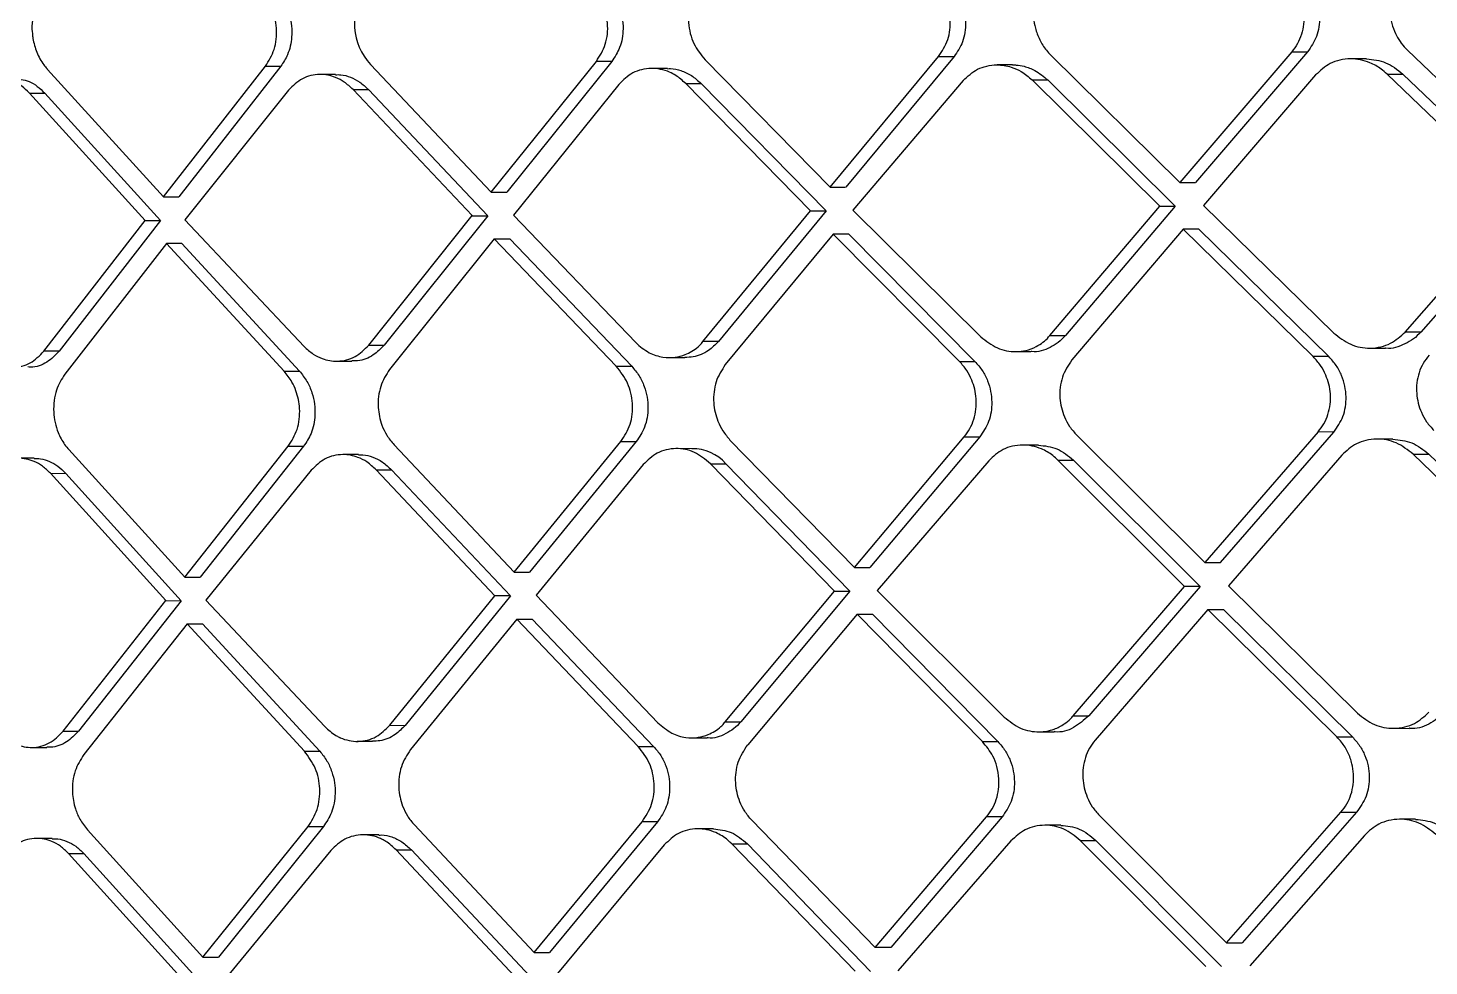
# Model space of a CAD drawing. Extents: x 939 to 1039, y 781 to 934.
# Drawn here: x 1026.984 to 1028.3, y 824.157 to 825.038 of the extents above; entities that cross this region are included whole.
import ezdxf

# ---------------------------------------------------------------- set-up
doc = ezdxf.new("R2010")
doc.units = 0
doc.header["$MEASUREMENT"] = 0
doc.layers.add('1', color=4, linetype='Continuous')

# ---------------------------------------------------------------- blocks, each defined once
blk = doc.blocks.new('Envoy')
at = {"layer": '1', "color": 3, "linetype": 'Continuous', "lineweight": 25}
for p, q in [((88.7653, 25.7096), (88.864, 25.8323)), ((88.8785, 25.8323), (88.7798, 25.7096)), ((88.8785, 25.8323), (88.864, 25.8323)), ((88.9661, 25.8337), (89.0836, 25.7141)), ((89.0836, 25.7141), (89.1854, 25.8368)), ((89.2, 25.8368), (89.0982, 25.7141)), ((89.1854, 25.8368), (89.2, 25.8368)), ((89.2909, 25.8382), (89.4121, 25.7186)), ((89.5172, 25.8413), (89.4121, 25.7186)), ((89.532, 25.8412), (89.4268, 25.7186)), ((89.5172, 25.8413), (89.5319, 25.8412)), ((89.5875, 25.8346), (89.5727, 25.8346)), ((89.626, 25.8427), (89.7508, 25.7231)), ((88.3484, 25.8247), (88.4575, 25.7051)), ((88.4575, 25.7051), (88.5532, 25.8278)), ((88.5676, 25.8278), (88.4719, 25.7051)), ((88.5532, 25.8278), (88.5676, 25.8278)), ((88.6191, 25.82), (88.6045, 25.82)), ((88.6519, 25.8292), (88.7653, 25.7096)), ((88.9307, 25.8256), (88.916, 25.8257)), ((89.255, 25.829), (89.2403, 25.829)), ((89.5396, 25.8195), (89.4342, 25.6969)), ((89.7312, 25.7008), (89.6067, 25.8204)), ((89.6067, 25.8204), (89.6215, 25.8204)), ((89.6215, 25.8204), (89.746, 25.7008)), ((88.5748, 25.8053), (88.4775, 25.6834)), ((88.7474, 25.6874), (88.6354, 25.8058)), ((88.6498, 25.8058), (88.7619, 25.6873)), ((88.885, 25.8106), (88.786, 25.6879)), ((89.0651, 25.6918), (88.9479, 25.8115)), ((88.9479, 25.8115), (88.9625, 25.8114)), ((88.9625, 25.8114), (89.0797, 25.6918)), ((89.2085, 25.8143), (89.105, 25.6924)), ((89.3931, 25.6963), (89.2733, 25.8148)), ((89.2733, 25.8148), (89.288, 25.8148)), ((89.288, 25.8148), (89.4078, 25.6963)), ((88.4402, 25.6828), (88.3314, 25.8025)), ((88.3314, 25.8025), (88.3458, 25.8024)), ((88.3458, 25.8024), (88.4546, 25.6828)), ((89.0836, 25.7141), (89.0981, 25.7141)), ((89.4121, 25.7186), (89.4268, 25.7186)), ((88.4575, 25.7051), (88.4719, 25.7051)), ((88.7653, 25.7096), (88.7798, 25.7096)), ((89.6237, 25.5781), (89.7312, 25.7008)), ((89.746, 25.7008), (89.6385, 25.5781)), ((88.6503, 25.5659), (88.7474, 25.6874)), ((88.7619, 25.6873), (88.6647, 25.5658)), ((88.7474, 25.6873), (88.7619, 25.6873)), ((88.786, 25.6879), (88.9009, 25.5683)), ((88.964, 25.5692), (89.0651, 25.6918)), ((89.0797, 25.6918), (88.9786, 25.5692)), ((89.0651, 25.6918), (89.0797, 25.6918)), ((89.105, 25.6924), (89.2251, 25.5736)), ((89.2899, 25.5748), (89.3931, 25.6963)), ((89.4078, 25.6963), (89.3045, 25.5748)), ((89.3931, 25.6963), (89.4078, 25.6963)), ((89.4342, 25.6969), (89.5566, 25.5772)), ((88.3451, 25.5602), (88.4402, 25.6828)), ((88.4546, 25.6828), (88.3595, 25.5602)), ((88.4402, 25.6828), (88.4546, 25.6828)), ((88.4775, 25.6834), (88.5895, 25.5646)), ((89.4152, 25.6746), (89.3107, 25.5519)), ((89.5372, 25.555), (89.4152, 25.6746)), ((89.4299, 25.6746), (89.4152, 25.6746)), ((89.552, 25.555), (89.4299, 25.6746)), ((88.4601, 25.6611), (88.3647, 25.5385)), ((88.5706, 25.5415), (88.4601, 25.6611)), ((88.4745, 25.6611), (88.4601, 25.6611)), ((88.4745, 25.6611), (88.585, 25.5415)), ((88.7681, 25.6656), (88.6697, 25.543)), ((88.8827, 25.546), (88.7681, 25.6656)), ((88.7826, 25.6656), (88.8972, 25.546)), ((89.0865, 25.6701), (88.9851, 25.5475)), ((89.205, 25.5505), (89.0865, 25.6701)), ((89.1011, 25.6701), (89.0865, 25.6701)), ((89.1011, 25.6701), (89.2196, 25.5505)), ((88.9786, 25.5692), (88.964, 25.5692)), ((89.2899, 25.5748), (89.3045, 25.5748)), ((89.6385, 25.5781), (89.6237, 25.5781)), ((88.3595, 25.5602), (88.3451, 25.5602)), ((88.6503, 25.5659), (88.6647, 25.5658)), ((89.2576, 25.5598), (89.2722, 25.5597)), ((89.5904, 25.563), (89.6052, 25.563)), ((88.6199, 25.5508), (88.6343, 25.5508)), ((88.8827, 25.546), (88.8972, 25.546)), ((88.9326, 25.5541), (88.9471, 25.5541)), ((89.205, 25.5505), (89.2196, 25.5505)), ((89.552, 25.555), (89.5373, 25.555)), ((88.5706, 25.5415), (88.585, 25.5415)), ((88.9895, 25.4767), (89.1063, 25.3571)), ((89.1063, 25.3571), (89.2095, 25.4798)), ((89.2241, 25.4798), (89.1209, 25.3571)), ((89.2095, 25.4798), (89.2241, 25.4798)), ((89.3153, 25.4812), (89.4356, 25.3616)), ((89.5419, 25.4843), (89.4356, 25.3616)), ((89.4503, 25.3616), (89.5566, 25.4842)), ((89.5566, 25.4842), (89.5419, 25.4843)), ((89.6121, 25.4776), (89.5973, 25.4776)), ((88.3685, 25.4677), (88.4773, 25.3481)), ((88.4773, 25.3481), (88.5746, 25.4708)), ((88.589, 25.4708), (88.4918, 25.3481)), ((88.5746, 25.4708), (88.589, 25.4708)), ((88.6739, 25.4722), (88.7868, 25.3526)), ((88.7868, 25.3526), (88.887, 25.4753)), ((88.9015, 25.4753), (88.8013, 25.3526)), ((88.887, 25.4753), (88.9015, 25.4753)), ((88.9538, 25.4686), (88.9392, 25.4687)), ((89.2792, 25.472), (89.2645, 25.472)), ((89.7546, 25.3438), (89.6312, 25.4634)), ((89.6312, 25.4634), (89.646, 25.4634)), ((89.646, 25.4634), (89.7695, 25.3438)), ((88.3358, 25.4596), (88.3213, 25.4597)), ((88.6407, 25.463), (88.6262, 25.463)), ((88.9079, 25.4536), (88.8075, 25.3309)), ((89.0877, 25.3348), (88.9711, 25.4545)), ((88.9711, 25.4545), (88.9857, 25.4544)), ((88.9857, 25.4544), (89.1022, 25.3348)), ((89.2325, 25.4573), (89.1277, 25.3354)), ((89.4164, 25.3393), (89.2974, 25.4578)), ((89.2974, 25.4578), (89.3121, 25.4578)), ((89.3121, 25.4578), (89.4311, 25.3393)), ((89.5641, 25.4625), (89.4576, 25.3399)), ((88.4597, 25.3259), (88.3511, 25.4455)), ((88.3511, 25.4455), (88.3655, 25.4454)), ((88.3655, 25.4454), (88.4741, 25.3258)), ((88.5961, 25.4483), (88.4973, 25.3264)), ((88.7687, 25.3304), (88.6571, 25.4488)), ((88.6571, 25.4488), (88.6715, 25.4488)), ((88.6715, 25.4488), (88.7832, 25.3303)), ((89.4356, 25.3616), (89.4503, 25.3616)), ((89.1063, 25.3571), (89.1209, 25.3571)), ((88.9851, 25.2122), (89.0877, 25.3348)), ((89.1022, 25.3348), (88.9997, 25.2122)), ((89.0877, 25.3348), (89.1022, 25.3348)), ((89.1277, 25.3354), (89.2469, 25.2166)), ((89.3119, 25.2178), (89.4164, 25.3393)), ((89.4311, 25.3393), (89.3265, 25.2178)), ((89.4311, 25.3393), (89.4164, 25.3393)), ((89.4576, 25.3399), (89.5789, 25.2203)), ((88.363, 25.2032), (88.4597, 25.3259)), ((88.4741, 25.3258), (88.3774, 25.2032)), ((88.4597, 25.3259), (88.4741, 25.3258)), ((88.4973, 25.3264), (88.6089, 25.2076)), ((88.67, 25.2089), (88.7687, 25.3304)), ((88.7832, 25.3303), (88.6845, 25.2088)), ((88.8075, 25.3309), (88.9218, 25.2113)), ((88.7893, 25.3086), (88.6894, 25.186)), ((88.9033, 25.189), (88.7893, 25.3086)), ((88.8038, 25.3086), (88.9178, 25.189)), ((89.1089, 25.3131), (89.0061, 25.1905)), ((89.2266, 25.1935), (89.1089, 25.3131)), ((89.1089, 25.3131), (89.1235, 25.3131)), ((89.1235, 25.3131), (89.2412, 25.1935)), ((89.4383, 25.3176), (89.3325, 25.1949)), ((89.4383, 25.3176), (89.453, 25.3176)), ((89.5594, 25.198), (89.4383, 25.3176)), ((89.453, 25.3176), (89.5741, 25.198)), ((88.4796, 25.3041), (88.3826, 25.1815)), ((88.5897, 25.1845), (88.4796, 25.3041)), ((88.494, 25.3041), (88.6042, 25.1845)), ((89.3119, 25.2178), (89.3265, 25.2178)), ((88.363, 25.2032), (88.3774, 25.2032)), ((88.67, 25.2089), (88.6845, 25.2088)), ((88.9851, 25.2122), (88.9997, 25.2122)), ((89.2794, 25.2028), (89.294, 25.2027)), ((89.6126, 25.2061), (89.6274, 25.206)), ((88.3334, 25.1881), (88.3477, 25.1881)), ((88.6394, 25.1938), (88.6538, 25.1938)), ((88.9033, 25.189), (88.9178, 25.189)), ((88.9534, 25.1971), (88.9681, 25.1971)), ((89.2266, 25.1935), (89.2412, 25.1935)), ((89.5594, 25.198), (89.5741, 25.198)), ((88.5897, 25.1845), (88.6041, 25.1845)), ((89.126, 25.0001), (89.2305, 25.1228)), ((89.2451, 25.1228), (89.1406, 25.0001)), ((89.2451, 25.1228), (89.2305, 25.1228)), ((89.3365, 25.1242), (89.4559, 25.0046)), ((89.4559, 25.0046), (89.5634, 25.1273)), ((89.5781, 25.1272), (89.4706, 25.0046)), ((89.5634, 25.1273), (89.5781, 25.1272)), ((88.3859, 25.1108), (88.4944, 24.9911)), ((88.4944, 24.9911), (88.5932, 25.1138)), ((88.6076, 25.1138), (88.5089, 24.9911)), ((88.5932, 25.1138), (88.6076, 25.1138)), ((88.693, 25.1153), (88.8054, 24.9956)), ((88.8054, 24.9956), (88.907, 25.1183)), ((88.9215, 25.1183), (88.8199, 24.9956)), ((88.9215, 25.1183), (88.907, 25.1183)), ((88.9739, 25.1117), (88.9594, 25.1117)), ((89.126, 25.0001), (89.0099, 25.1198)), ((89.3002, 25.115), (89.2855, 25.115)), ((89.6335, 25.1206), (89.6188, 25.1206)), ((88.3528, 25.1026), (88.3384, 25.1027)), ((88.6595, 25.106), (88.645, 25.106)), ((88.9278, 25.0966), (88.8259, 24.9739)), ((89.1071, 24.9779), (88.9913, 25.0975)), ((88.9913, 25.0975), (89.0058, 25.0975)), ((89.0058, 25.0975), (89.1216, 24.9778)), ((89.2534, 25.1003), (89.1472, 24.9784)), ((89.4364, 24.9823), (89.3184, 25.1008)), ((89.3184, 25.1008), (89.3331, 25.1008)), ((89.3331, 25.1008), (89.4511, 24.9823)), ((89.5854, 25.1055), (89.4777, 24.9829)), ((88.4766, 24.9689), (88.3683, 25.0885)), ((88.3683, 25.0885), (88.3827, 25.0885)), ((88.3826, 25.0885), (88.491, 24.9688)), ((88.6146, 25.0913), (88.5143, 24.9694)), ((88.6759, 25.0918), (88.6903, 25.0918)), ((88.787, 24.9734), (88.6759, 25.0918)), ((88.6903, 25.0918), (88.8015, 24.9733)), ((89.1406, 25.0001), (89.126, 25.0001))]:
    blk.add_line(p, q, dxfattribs=at)
at = {"layer": '1', "color": 3, "linetype": 'Continuous', "lineweight": 25, "flags": 128}
for points in [[(88.7681, 25.6656), (88.7762, 25.6656), (88.7826, 25.6656)], [(88.7831, 25.3303), (88.775, 25.3303), (88.7687, 25.3304)], [(88.4796, 25.3041), (88.4877, 25.3041), (88.494, 25.3041)], [(88.8054, 24.9956), (88.8135, 24.9956), (88.8199, 24.9956)]]:
    blk.add_lwpolyline(points, dxfattribs=at)
at = {"layer": '1', "color": 3, "linetype": 'Continuous', "lineweight": 25}
for centre, radius, start, end in [((88.6926, 25.8675), 0.0559, 144.4627, 223.1465), ((88.9539, 25.4258), 0.0428, 42.0977, 90.2409)]:
    blk.add_arc(centre, radius, start, end, dxfattribs=at)
for points, knots in [([(89.5119, 25.912), (89.5144, 25.9093), (89.5192, 25.9041), (89.5254, 25.8924), (89.5287, 25.8798), (89.5285, 25.8672), (89.5265, 25.8576), (89.5228, 25.8487), (89.5191, 25.8437), (89.5172, 25.8413)], [0, 0, 0, 0, 0.141476, 0.271886, 0.498947, 0.625046, 0.750419, 0.875297, 1, 1, 1, 1]), ([(89.5267, 25.912), (89.5292, 25.9092), (89.5341, 25.9039), (89.5391, 25.8942), (89.5423, 25.8842), (89.5438, 25.8711), (89.5417, 25.8554), (89.5351, 25.8458), (89.532, 25.8412)], [0, 0, 0, 0, 0.142656, 0.280018, 0.412252, 0.539464, 0.778493, 1, 1, 1, 1]), ([(89.6207, 25.9134), (89.6188, 25.9109), (89.615, 25.906), (89.6113, 25.8971), (89.6092, 25.8875), (89.6091, 25.8743), (89.6134, 25.8588), (89.6207, 25.8477), (89.6254, 25.8432), (89.626, 25.8427)], [0, 0, 0, 0, 0.1241, 0.248902, 0.374702, 0.501569, 0.750726, 0.96885, 1, 1, 1, 1]), ([(88.5532, 25.8278), (88.5563, 25.8328), (88.561, 25.8405), (88.5635, 25.8532), (88.5638, 25.8664), (88.5601, 25.8832), (88.5524, 25.8934), (88.5486, 25.8985)], [0, 0, 0, 0, 0.240133, 0.367914, 0.500556, 0.750069, 1, 1, 1, 1]), ([(88.563, 25.8985), (88.5658, 25.8951), (88.571, 25.8886), (88.5756, 25.877), (88.5779, 25.8658), (88.578, 25.8527), (88.5751, 25.8392), (88.5699, 25.8312), (88.5676, 25.8278)], [0, 0, 0, 0, 0.171115, 0.329091, 0.473971, 0.605695, 0.828859, 1, 1, 1, 1]), ([(88.864, 25.8323), (88.8672, 25.8374), (88.8721, 25.8452), (88.8746, 25.858), (88.8748, 25.8711), (88.8709, 25.8878), (88.863, 25.8979), (88.859, 25.903)], [0, 0, 0, 0, 0.244746, 0.371415, 0.500703, 0.75009, 1, 1, 1, 1]), ([(88.8736, 25.903), (88.8761, 25.9), (88.881, 25.8942), (88.8858, 25.8838), (88.8886, 25.8733), (88.8895, 25.8602), (88.8871, 25.8454), (88.8812, 25.8364), (88.8785, 25.8323)], [0, 0, 0, 0, 0.153098, 0.298148, 0.435208, 0.564258, 0.797612, 1, 1, 1, 1]), ([(88.9611, 25.9045), (88.9578, 25.8994), (88.9528, 25.8916), (88.9504, 25.8788), (88.9502, 25.8686), (88.9519, 25.8585), (88.9562, 25.8459), (88.9622, 25.8386), (88.9661, 25.8337)], [0, 0, 0, 0, 0.243231, 0.370108, 0.500166, 0.633001, 0.760735, 1, 1, 1, 1]), ([(89.1854, 25.8368), (89.1887, 25.8419), (89.1954, 25.8521), (89.1974, 25.8719), (89.193, 25.8919), (89.1845, 25.9023), (89.1802, 25.9075)], [0, 0, 0, 0, 0.242246, 0.488895, 0.741113, 1, 1, 1, 1]), ([(89.1948, 25.9075), (89.1973, 25.9047), (89.2022, 25.8991), (89.2072, 25.8892), (89.2101, 25.879), (89.2114, 25.8659), (89.2092, 25.8506), (89.203, 25.8412), (89.2, 25.8368)], [0, 0, 0, 0, 0.14631, 0.286396, 0.420388, 0.548339, 0.78544, 1, 1, 1, 1]), ([(89.2856, 25.9089), (89.2822, 25.9038), (89.2771, 25.896), (89.2746, 25.8831), (89.2744, 25.8732), (89.2762, 25.8628), (89.2801, 25.8524), (89.2853, 25.8439), (89.2894, 25.8397), (89.2908, 25.8382)], [0, 0, 0, 0, 0.245683, 0.371946, 0.499863, 0.622559, 0.770395, 0.921288, 1, 1, 1, 1]), ([(88.3441, 25.8954), (88.3413, 25.8908), (88.3367, 25.8834), (88.3343, 25.8708), (88.3335, 25.8636), (88.3342, 25.8592), (88.3342, 25.8572), (88.3352, 25.8507), (88.3379, 25.8405), (88.3432, 25.8311), (88.3471, 25.8262), (88.3483, 25.8249), (88.3484, 25.8247)], [0, 0, 0, 0, 0.225564, 0.356762, 0.499366, 0.499549, 0.525953, 0.576468, 0.749372, 0.926665, 0.991448, 1, 1, 1, 1]), ([(89.6067, 25.8204), (89.6048, 25.822), (89.6, 25.8263), (89.5887, 25.8326), (89.5751, 25.8354), (89.5624, 25.8338), (89.5507, 25.8298), (89.5439, 25.8235), (89.5396, 25.8195)], [0, 0, 0, 0, 0.092738, 0.250085, 0.499348, 0.63641, 0.76564, 1, 1, 1, 1]), ([(89.5874, 25.8345), (89.5936, 25.8339), (89.6061, 25.8327), (89.6163, 25.8245), (89.6215, 25.8204)], [0, 0, 0, 0, 0.4924, 1, 1, 1, 1]), ([(88.6354, 25.8058), (88.6327, 25.8083), (88.6277, 25.813), (88.6172, 25.8185), (88.6035, 25.8211), (88.5873, 25.8175), (88.5789, 25.8093), (88.5748, 25.8053)], [0, 0, 0, 0, 0.146432, 0.278819, 0.500772, 0.75374, 1, 1, 1, 1]), ([(88.6191, 25.8197), (88.6207, 25.8198), (88.6254, 25.8199), (88.6331, 25.8176), (88.642, 25.8131), (88.6472, 25.8083), (88.6498, 25.8058)], [0, 0, 0, 0, 0.149538, 0.420522, 0.703982, 1, 1, 1, 1]), ([(88.9479, 25.8115), (88.9449, 25.8142), (88.9402, 25.8184), (88.9294, 25.824), (88.9182, 25.8264), (88.9065, 25.8248), (88.8955, 25.8209), (88.8891, 25.8147), (88.885, 25.8106)], [0, 0, 0, 0, 0.159784, 0.250608, 0.499747, 0.631334, 0.758687, 1, 1, 1, 1]), ([(88.9307, 25.8254), (88.9317, 25.8255), (88.936, 25.8257), (88.9437, 25.8238), (88.9537, 25.8194), (88.9595, 25.8141), (88.9625, 25.8114)], [0, 0, 0, 0, 0.087502, 0.371354, 0.675525, 1, 1, 1, 1]), ([(89.2085, 25.8143), (89.2128, 25.8182), (89.2193, 25.8244), (89.2307, 25.8282), (89.2414, 25.8295), (89.2527, 25.8277), (89.264, 25.8228), (89.27, 25.8176), (89.2733, 25.8148)], [0, 0, 0, 0, 0.2373, 0.365614, 0.50018, 0.690571, 0.830524, 1, 1, 1, 1]), ([(89.255, 25.829), (89.2561, 25.8289), (89.2597, 25.8289), (89.2669, 25.8276), (89.2773, 25.8238), (89.2841, 25.818), (89.288, 25.8148)], [0, 0, 0, 0, 0.098108, 0.301018, 0.601766, 1, 1, 1, 1]), ([(88.3314, 25.8025), (88.3291, 25.8048), (88.3245, 25.8092), (88.3144, 25.815), (88.3009, 25.8179), (88.2879, 25.8145), (88.2785, 25.8083), (88.2746, 25.8038), (88.2727, 25.8016)], [0, 0, 0, 0, 0.134409, 0.26277, 0.500242, 0.74507, 0.871401, 1, 1, 1, 1]), ([(88.3161, 25.8163), (88.3212, 25.8158), (88.3291, 25.815), (88.3391, 25.8091), (88.3435, 25.8047), (88.3458, 25.8024)], [0, 0, 0, 0, 0.471493, 0.734118, 1, 1, 1, 1]), ([(88.6354, 25.8058), (88.6381, 25.8058), (88.6429, 25.8058), (88.6477, 25.8058), (88.6498, 25.8058)], [0, 0, 0, 0, 0.560016, 1, 1, 1, 1]), ([(88.9009, 25.5683), (88.905, 25.5647), (88.9127, 25.5581), (88.9259, 25.5541), (88.9375, 25.5539), (88.9489, 25.5569), (88.9571, 25.5619), (88.9623, 25.5668), (88.9636, 25.5685), (88.964, 25.5692)], [0, 0, 0, 0, 0.215684, 0.405568, 0.569535, 0.707565, 0.905123, 0.965339, 1, 1, 1, 1]), ([(88.9786, 25.5692), (88.9756, 25.5662), (88.9689, 25.5594), (88.9575, 25.5546), (88.9497, 25.5543), (88.9471, 25.5542)], [0, 0, 0, 0, 0.338761, 0.779177, 1, 1, 1, 1]), ([(89.2251, 25.5736), (89.2301, 25.5697), (89.2401, 25.5618), (89.2554, 25.5591), (89.2679, 25.5606), (89.2785, 25.5646), (89.2862, 25.5702), (89.2895, 25.5744), (89.2899, 25.5748)], [0, 0, 0, 0, 0.249687, 0.49859, 0.627856, 0.773807, 0.975899, 1, 1, 1, 1]), ([(89.3045, 25.5748), (89.3024, 25.5725), (89.2981, 25.568), (89.2878, 25.5622), (89.2786, 25.5586), (89.2725, 25.5599), (89.2723, 25.5599)], [0, 0, 0, 0, 0.250391, 0.496677, 0.975836, 1, 1, 1, 1]), ([(89.5566, 25.5772), (89.5617, 25.5732), (89.5719, 25.5652), (89.5881, 25.5623), (89.6008, 25.5639), (89.6126, 25.568), (89.6193, 25.5742), (89.6237, 25.5781)], [0, 0, 0, 0, 0.24916, 0.498679, 0.638319, 0.768522, 1, 1, 1, 1]), ([(89.6385, 25.5781), (89.6362, 25.5758), (89.6317, 25.5713), (89.621, 25.5654), (89.6115, 25.5619), (89.6053, 25.5631), (89.6052, 25.5631)], [0, 0, 0, 0, 0.251109, 0.499618, 0.987992, 1, 1, 1, 1]), ([(88.2861, 25.5593), (88.2884, 25.5569), (88.293, 25.5524), (88.3031, 25.5467), (88.3166, 25.5439), (88.3328, 25.5477), (88.341, 25.556), (88.3451, 25.5602)], [0, 0, 0, 0, 0.137127, 0.266467, 0.500916, 0.75167, 1, 1, 1, 1]), ([(88.3595, 25.5602), (88.3558, 25.5564), (88.3482, 25.5486), (88.3371, 25.5448), (88.3309, 25.5452), (88.3301, 25.5453)], [0, 0, 0, 0, 0.446475, 0.922599, 1, 1, 1, 1]), ([(88.5895, 25.5646), (88.5922, 25.5621), (88.5974, 25.5573), (88.608, 25.5521), (88.6189, 25.5502), (88.6294, 25.5517), (88.64, 25.5556), (88.6462, 25.5618), (88.6503, 25.5659)], [0, 0, 0, 0, 0.153866, 0.288643, 0.500153, 0.631402, 0.758624, 1, 1, 1, 1]), ([(88.6647, 25.5658), (88.6615, 25.5625), (88.6544, 25.5553), (88.6431, 25.551), (88.6361, 25.551), (88.6343, 25.551)], [0, 0, 0, 0, 0.386466, 0.840593, 1, 1, 1, 1]), ([(89.6461, 25.5564), (89.6442, 25.5539), (89.6403, 25.549), (89.6365, 25.54), (89.6344, 25.5305), (89.6341, 25.5177), (89.6374, 25.505), (89.6436, 25.4934), (89.6483, 25.4883), (89.6507, 25.4857)], [0, 0, 0, 0, 0.124846, 0.249845, 0.375241, 0.501295, 0.733351, 0.862428, 1, 1, 1, 1]), ([(88.6697, 25.543), (88.6665, 25.5379), (88.6617, 25.5302), (88.6591, 25.5175), (88.6587, 25.5051), (88.6614, 25.4925), (88.6669, 25.4807), (88.6715, 25.4752), (88.6739, 25.4722)], [0, 0, 0, 0, 0.241197, 0.368515, 0.499912, 0.71694, 0.850305, 1, 1, 1, 1]), ([(88.887, 25.4753), (88.8903, 25.4805), (88.8954, 25.4882), (88.8979, 25.501), (88.8982, 25.5141), (88.8945, 25.5308), (88.8866, 25.5409), (88.8827, 25.546)], [0, 0, 0, 0, 0.246663, 0.37289, 0.500758, 0.750111, 1, 1, 1, 1]), ([(88.8972, 25.546), (88.8996, 25.5431), (88.9044, 25.5375), (88.9091, 25.5274), (88.9119, 25.5171), (88.9129, 25.5041), (88.9105, 25.4889), (88.9044, 25.4796), (88.9015, 25.4753)], [0, 0, 0, 0, 0.147997, 0.28939, 0.424225, 0.552542, 0.788822, 1, 1, 1, 1]), ([(88.9851, 25.5475), (88.9818, 25.5423), (88.9767, 25.5346), (88.9742, 25.5218), (88.9738, 25.5092), (88.9768, 25.4965), (88.9827, 25.4848), (88.9872, 25.4795), (88.9895, 25.4767)], [0, 0, 0, 0, 0.245001, 0.371447, 0.500171, 0.727136, 0.857936, 1, 1, 1, 1]), ([(89.2095, 25.4798), (89.2114, 25.4823), (89.2151, 25.4872), (89.2187, 25.4961), (89.2208, 25.5056), (89.2211, 25.5182), (89.218, 25.5308), (89.212, 25.5425), (89.2074, 25.5478), (89.205, 25.5505)], [0, 0, 0, 0, 0.12441, 0.249222, 0.374667, 0.500856, 0.726916, 0.857683, 1, 1, 1, 1]), ([(89.2196, 25.5505), (89.222, 25.5477), (89.2268, 25.5423), (89.2317, 25.5326), (89.2346, 25.5225), (89.2359, 25.5095), (89.2337, 25.4939), (89.2272, 25.4843), (89.2242, 25.4798)], [0, 0, 0, 0, 0.143058, 0.28084, 0.413409, 0.540888, 0.779841, 1, 1, 1, 1]), ([(89.3107, 25.5519), (89.3072, 25.5468), (89.302, 25.5389), (89.2994, 25.5261), (89.299, 25.5134), (89.3022, 25.5007), (89.3083, 25.4891), (89.3129, 25.4839), (89.3153, 25.4812)], [0, 0, 0, 0, 0.247206, 0.373113, 0.50038, 0.730942, 0.860736, 1, 1, 1, 1]), ([(89.5419, 25.4843), (89.5438, 25.4868), (89.5476, 25.4917), (89.5514, 25.5007), (89.5535, 25.5102), (89.5538, 25.5229), (89.5506, 25.5355), (89.5444, 25.5471), (89.5397, 25.5523), (89.5373, 25.555)], [0, 0, 0, 0, 0.125578, 0.250789, 0.375892, 0.501159, 0.730509, 0.860336, 1, 1, 1, 1]), ([(89.5567, 25.4842), (89.5599, 25.4889), (89.5666, 25.4986), (89.5688, 25.5145), (89.5673, 25.5275), (89.5642, 25.5374), (89.5592, 25.547), (89.5545, 25.5523), (89.552, 25.555)], [0, 0, 0, 0, 0.225376, 0.465695, 0.592608, 0.723882, 0.859616, 1, 1, 1, 1]), ([(88.3647, 25.5385), (88.3617, 25.5337), (88.3571, 25.5263), (88.3544, 25.5136), (88.3538, 25.5001), (88.3571, 25.4855), (88.3631, 25.4741), (88.3671, 25.4693), (88.3685, 25.4677)], [0, 0, 0, 0, 0.228975, 0.359369, 0.500029, 0.74935, 0.91592, 1, 1, 1, 1]), ([(88.5746, 25.4708), (88.5778, 25.4759), (88.5826, 25.4836), (88.5852, 25.4963), (88.5856, 25.5086), (88.583, 25.5207), (88.5777, 25.5326), (88.5732, 25.5382), (88.5706, 25.5415)], [0, 0, 0, 0, 0.242784, 0.369643, 0.499838, 0.715324, 0.831967, 1, 1, 1, 1]), ([(88.585, 25.5415), (88.5875, 25.5384), (88.5924, 25.5323), (88.597, 25.5215), (88.5995, 25.5107), (88.5999, 25.4976), (88.5972, 25.4833), (88.5916, 25.4747), (88.589, 25.4708)], [0, 0, 0, 0, 0.1597, 0.309544, 0.449527, 0.579611, 0.809266, 1, 1, 1, 1]), ([(89.6312, 25.4634), (89.6261, 25.4674), (89.6159, 25.4754), (89.5996, 25.4783), (89.587, 25.4768), (89.5752, 25.4727), (89.5685, 25.4665), (89.5641, 25.4625)], [0, 0, 0, 0, 0.249171, 0.498714, 0.637198, 0.767007, 1, 1, 1, 1]), ([(89.6121, 25.4775), (89.6182, 25.4769), (89.6307, 25.4757), (89.6409, 25.4675), (89.646, 25.4634)], [0, 0, 0, 0, 0.491897, 1, 1, 1, 1]), ([(88.9711, 25.4545), (88.9663, 25.4585), (88.9566, 25.4665), (88.9414, 25.4694), (88.9296, 25.4678), (88.9185, 25.4639), (88.9121, 25.4576), (88.9079, 25.4536)], [0, 0, 0, 0, 0.249734, 0.499169, 0.632497, 0.760534, 1, 1, 1, 1]), ([(89.2974, 25.4578), (89.2959, 25.4593), (89.2912, 25.4636), (89.2804, 25.4699), (89.267, 25.4727), (89.2548, 25.4712), (89.2434, 25.4673), (89.2368, 25.4612), (89.2325, 25.4573)], [0, 0, 0, 0, 0.084088, 0.250227, 0.499453, 0.635502, 0.764388, 1, 1, 1, 1]), ([(89.2792, 25.4719), (89.2851, 25.4713), (89.2973, 25.47), (89.3071, 25.4619), (89.3121, 25.4578)], [0, 0, 0, 0, 0.494345, 1, 1, 1, 1]), ([(88.3511, 25.4455), (88.3487, 25.4478), (88.3441, 25.4524), (88.3339, 25.458), (88.3204, 25.4608), (88.3043, 25.4571), (88.2961, 25.4487), (88.292, 25.4446)], [0, 0, 0, 0, 0.13807, 0.267744, 0.500906, 0.74883, 1, 1, 1, 1]), ([(88.3358, 25.4594), (88.3378, 25.4594), (88.3427, 25.4593), (88.3504, 25.4568), (88.3585, 25.4524), (88.3632, 25.4478), (88.3655, 25.4454)], [0, 0, 0, 0, 0.190227, 0.453834, 0.723737, 1, 1, 1, 1]), ([(88.6571, 25.4488), (88.6543, 25.4514), (88.6491, 25.4563), (88.6385, 25.4616), (88.6277, 25.4636), (88.6172, 25.4623), (88.6065, 25.4585), (88.6003, 25.4523), (88.5961, 25.4483)], [0, 0, 0, 0, 0.153865, 0.288675, 0.500184, 0.629804, 0.756458, 1, 1, 1, 1]), ([(88.6407, 25.4627), (88.6421, 25.4628), (88.6465, 25.463), (88.6541, 25.4609), (88.6634, 25.4564), (88.6688, 25.4514), (88.6715, 25.4488)], [0, 0, 0, 0, 0.120682, 0.397452, 0.69058, 1, 1, 1, 1]), ([(88.4773, 25.3481), (88.48, 25.3481), (88.4848, 25.3481), (88.4896, 25.3481), (88.4918, 25.3481)], [0, 0, 0, 0, 0.56002, 1, 1, 1, 1]), ([(88.7868, 25.3526), (88.7895, 25.3526), (88.7944, 25.3526), (88.7992, 25.3526), (88.8013, 25.3526)], [0, 0, 0, 0, 0.559981, 1, 1, 1, 1]), ([(88.7893, 25.3086), (88.792, 25.3086), (88.7968, 25.3086), (88.8016, 25.3086), (88.8038, 25.3086)], [0, 0, 0, 0, 0.56001, 1, 1, 1, 1]), ([(89.2469, 25.2166), (89.2519, 25.2127), (89.2619, 25.2048), (89.2789, 25.2018), (89.293, 25.2043), (89.3027, 25.2093), (89.3087, 25.214), (89.3111, 25.2168), (89.3119, 25.2178)], [0, 0, 0, 0, 0.249409, 0.498312, 0.694237, 0.843134, 0.94495, 1, 1, 1, 1]), ([(89.3265, 25.2178), (89.322, 25.2138), (89.313, 25.2058), (89.3005, 25.2017), (89.2944, 25.2029), (89.2941, 25.2029)], [0, 0, 0, 0, 0.493539, 0.973806, 1, 1, 1, 1]), ([(89.5789, 25.2202), (89.584, 25.2162), (89.5942, 25.2082), (89.6104, 25.2053), (89.6231, 25.2069), (89.6349, 25.2111), (89.6417, 25.2172), (89.646, 25.2211)], [0, 0, 0, 0, 0.249028, 0.498602, 0.639782, 0.77053, 1, 1, 1, 1]), ([(89.6608, 25.2211), (89.6561, 25.2171), (89.6468, 25.2091), (89.6339, 25.2049), (89.6277, 25.2061), (89.6274, 25.2062)], [0, 0, 0, 0, 0.493528, 0.977585, 1, 1, 1, 1]), ([(88.3036, 25.2023), (88.3061, 25.1999), (88.3108, 25.1952), (88.321, 25.1896), (88.3318, 25.1874), (88.3423, 25.1889), (88.3528, 25.1928), (88.359, 25.1991), (88.363, 25.2032)], [0, 0, 0, 0, 0.142789, 0.273923, 0.500269, 0.628979, 0.755347, 1, 1, 1, 1]), ([(88.3774, 25.2032), (88.3739, 25.1996), (88.3665, 25.192), (88.3554, 25.188), (88.349, 25.1883), (88.3477, 25.1883)], [0, 0, 0, 0, 0.420721, 0.888176, 1, 1, 1, 1]), ([(88.6089, 25.2076), (88.6122, 25.2046), (88.6164, 25.2008), (88.6216, 25.1981), (88.623, 25.1974), (88.6287, 25.1949), (88.6376, 25.193), (88.649, 25.1947), (88.6597, 25.1987), (88.666, 25.2049), (88.67, 25.2089)], [0, 0, 0, 0, 0.182834, 0.231138, 0.24838, 0.250513, 0.499784, 0.633289, 0.761327, 1, 1, 1, 1]), ([(88.6845, 25.2088), (88.6815, 25.2058), (88.6747, 25.1988), (88.6635, 25.1942), (88.6561, 25.194), (88.6537, 25.1939)], [0, 0, 0, 0, 0.354565, 0.797916, 1, 1, 1, 1]), ([(88.9218, 25.2113), (88.9259, 25.2077), (88.9338, 25.2009), (88.9473, 25.1969), (88.959, 25.197), (88.9704, 25.2002), (88.9785, 25.2052), (88.9835, 25.21), (88.9847, 25.2116), (88.9851, 25.2122)], [0, 0, 0, 0, 0.220335, 0.413574, 0.579605, 0.718385, 0.913437, 0.970273, 1, 1, 1, 1]), ([(88.9997, 25.2122), (88.9975, 25.2099), (88.9933, 25.2054), (88.9832, 25.1995), (88.9742, 25.1959), (88.9684, 25.1972), (88.9681, 25.1972)], [0, 0, 0, 0, 0.251619, 0.499009, 0.979498, 1, 1, 1, 1]), ([(88.907, 25.1183), (88.9104, 25.1235), (88.9172, 25.134), (88.9193, 25.154), (88.915, 25.1738), (88.9072, 25.1839), (88.9033, 25.189)], [0, 0, 0, 0, 0.248827, 0.500155, 0.749811, 1, 1, 1, 1]), ([(88.9178, 25.189), (88.9202, 25.1862), (88.9248, 25.1808), (88.9294, 25.171), (88.9322, 25.1609), (88.9333, 25.1478), (88.9309, 25.1323), (88.9246, 25.1228), (88.9215, 25.1183)], [0, 0, 0, 0, 0.143504, 0.281701, 0.414602, 0.542269, 0.78107, 1, 1, 1, 1]), ([(89.0099, 25.1197), (89.0076, 25.1224), (89.0032, 25.1276), (88.9974, 25.1393), (88.9944, 25.152), (88.9949, 25.1647), (88.9976, 25.1775), (89.0027, 25.1853), (89.0061, 25.1905)], [0, 0, 0, 0, 0.139071, 0.268875, 0.499781, 0.62689, 0.753266, 1, 1, 1, 1]), ([(89.2305, 25.1228), (89.2324, 25.1253), (89.2362, 25.1303), (89.2399, 25.1392), (89.242, 25.1487), (89.2423, 25.1592), (89.2406, 25.1699), (89.236, 25.1823), (89.2302, 25.1892), (89.2266, 25.1935)], [0, 0, 0, 0, 0.125477, 0.250628, 0.375676, 0.500736, 0.651446, 0.784935, 1, 1, 1, 1]), ([(89.2412, 25.1935), (89.2436, 25.1908), (89.2482, 25.1855), (89.253, 25.1759), (89.2559, 25.166), (89.2572, 25.1529), (89.2549, 25.1371), (89.2483, 25.1275), (89.2451, 25.1228)], [0, 0, 0, 0, 0.139983, 0.275558, 0.406801, 0.533824, 0.77453, 1, 1, 1, 1]), ([(89.3325, 25.1949), (89.3306, 25.1925), (89.3269, 25.1875), (89.3231, 25.1786), (89.3209, 25.1691), (89.3205, 25.1564), (89.3236, 25.1436), (89.3296, 25.132), (89.3341, 25.1269), (89.3365, 25.1242)], [0, 0, 0, 0, 0.124638, 0.249583, 0.375014, 0.501099, 0.733799, 0.862793, 1, 1, 1, 1]), ([(89.5634, 25.1273), (89.5653, 25.1298), (89.5692, 25.1348), (89.573, 25.1437), (89.5752, 25.1533), (89.5755, 25.1631), (89.5739, 25.1733), (89.5702, 25.1835), (89.5651, 25.192), (89.5609, 25.1964), (89.5594, 25.198)], [0, 0, 0, 0, 0.126374, 0.251793, 0.376494, 0.50072, 0.623927, 0.767203, 0.913208, 1, 1, 1, 1]), ([(89.5741, 25.198), (89.5765, 25.1953), (89.5812, 25.1901), (89.5861, 25.1807), (89.5891, 25.1709), (89.5905, 25.1578), (89.5883, 25.1418), (89.5814, 25.132), (89.5781, 25.1272)], [0, 0, 0, 0, 0.137932, 0.271902, 0.402072, 0.528624, 0.770328, 1, 1, 1, 1]), ([(88.3826, 25.1815), (88.3795, 25.1765), (88.3747, 25.169), (88.372, 25.1563), (88.3715, 25.1442), (88.3738, 25.1319), (88.3787, 25.1199), (88.3834, 25.114), (88.3859, 25.1107)], [0, 0, 0, 0, 0.236771, 0.365125, 0.499725, 0.698369, 0.836401, 1, 1, 1, 1]), ([(88.5932, 25.1138), (88.5965, 25.1189), (88.6014, 25.1267), (88.604, 25.1394), (88.6045, 25.1525), (88.6011, 25.1693), (88.5935, 25.1794), (88.5897, 25.1845)], [0, 0, 0, 0, 0.245943, 0.372295, 0.500609, 0.750179, 1, 1, 1, 1]), ([(88.6042, 25.1845), (88.6066, 25.1816), (88.6112, 25.1758), (88.6157, 25.1655), (88.6183, 25.155), (88.619, 25.142), (88.6163, 25.127), (88.6104, 25.118), (88.6076, 25.1138)], [0, 0, 0, 0, 0.15128, 0.295098, 0.431449, 0.560341, 0.794775, 1, 1, 1, 1]), ([(88.6894, 25.186), (88.6861, 25.1809), (88.6811, 25.1732), (88.6785, 25.1604), (88.678, 25.1478), (88.6807, 25.1351), (88.6863, 25.1233), (88.6907, 25.118), (88.693, 25.1153)], [0, 0, 0, 0, 0.24378, 0.370477, 0.499992, 0.725815, 0.856969, 1, 1, 1, 1]), ([(88.9913, 25.0975), (88.9911, 25.0976), (88.9908, 25.098), (88.9895, 25.0992), (88.985, 25.1033), (88.9749, 25.1096), (88.9615, 25.1124), (88.9496, 25.1108), (88.9384, 25.1068), (88.932, 25.1006), (88.9278, 25.0966)], [0, 0, 0, 0, 0.007287, 0.021446, 0.070388, 0.250354, 0.49958, 0.634574, 0.763121, 1, 1, 1, 1]), ([(88.9739, 25.1115), (88.9796, 25.1109), (88.9914, 25.1097), (89.001, 25.1016), (89.0058, 25.0975)], [0, 0, 0, 0, 0.490256, 1, 1, 1, 1]), ([(89.3184, 25.1008), (89.3135, 25.1048), (89.3036, 25.1128), (89.2879, 25.1157), (89.2757, 25.1142), (89.2643, 25.1102), (89.2576, 25.1042), (89.2534, 25.1003)], [0, 0, 0, 0, 0.249384, 0.498889, 0.636731, 0.766293, 1, 1, 1, 1]), ([(89.3002, 25.1149), (89.3062, 25.1143), (89.3183, 25.1131), (89.3281, 25.1049), (89.3331, 25.1008)], [0, 0, 0, 0, 0.493662, 1, 1, 1, 1]), ([(89.6525, 25.1064), (89.6474, 25.1104), (89.6372, 25.1184), (89.621, 25.1213), (89.6083, 25.1198), (89.5965, 25.1157), (89.5897, 25.1095), (89.5854, 25.1055)], [0, 0, 0, 0, 0.249135, 0.498655, 0.63865, 0.768958, 1, 1, 1, 1]), ([(89.6335, 25.1205), (89.6396, 25.1199), (89.6521, 25.1187), (89.6622, 25.1106), (89.6673, 25.1064)], [0, 0, 0, 0, 0.490785, 1, 1, 1, 1]), ([(88.3683, 25.0885), (88.3658, 25.0909), (88.361, 25.0956), (88.3507, 25.1011), (88.3373, 25.1038), (88.3212, 25.1), (88.3129, 25.0917), (88.3087, 25.0876)], [0, 0, 0, 0, 0.143402, 0.274837, 0.500899, 0.751793, 1, 1, 1, 1]), ([(88.3528, 25.1024), (88.3546, 25.1024), (88.3592, 25.1025), (88.3668, 25.1001), (88.3753, 25.0957), (88.3802, 25.0909), (88.3827, 25.0885)], [0, 0, 0, 0, 0.160969, 0.430468, 0.710108, 1, 1, 1, 1]), ([(88.6759, 25.0918), (88.6728, 25.0947), (88.6687, 25.0985), (88.6635, 25.1014), (88.6567, 25.1047), (88.6473, 25.1067), (88.6359, 25.1052), (88.6251, 25.1014), (88.6188, 25.0953), (88.6146, 25.0913)], [0, 0, 0, 0, 0.173731, 0.224328, 0.250622, 0.499863, 0.631556, 0.758982, 1, 1, 1, 1]), ([(88.6595, 25.1058), (88.6605, 25.1058), (88.6646, 25.1061), (88.6721, 25.1042), (88.6818, 25.0998), (88.6874, 25.0945), (88.6903, 25.0918)], [0, 0, 0, 0, 0.082633, 0.367172, 0.672961, 1, 1, 1, 1]), ([(89.4559, 25.0046), (89.4586, 25.0046), (89.4635, 25.0046), (89.4684, 25.0046), (89.4706, 25.0046)], [0, 0, 0, 0, 0.559918, 1, 1, 1, 1]), ([(88.4944, 24.9911), (88.4971, 24.9911), (88.5019, 24.9911), (88.5067, 24.9911), (88.5089, 24.9911)], [0, 0, 0, 0, 0.5600244, 1, 1, 1, 1])]:
    blk.add_open_spline(points, degree=3, knots=knots, dxfattribs=at)

msp = doc.modelspace()

# ---------------------------------------------------------------- block references
at = {"layer": '1'}
msp.add_blockref('Envoy', (938.6538, 799.1744), dxfattribs=at)

doc.saveas('drawing.dxf')
